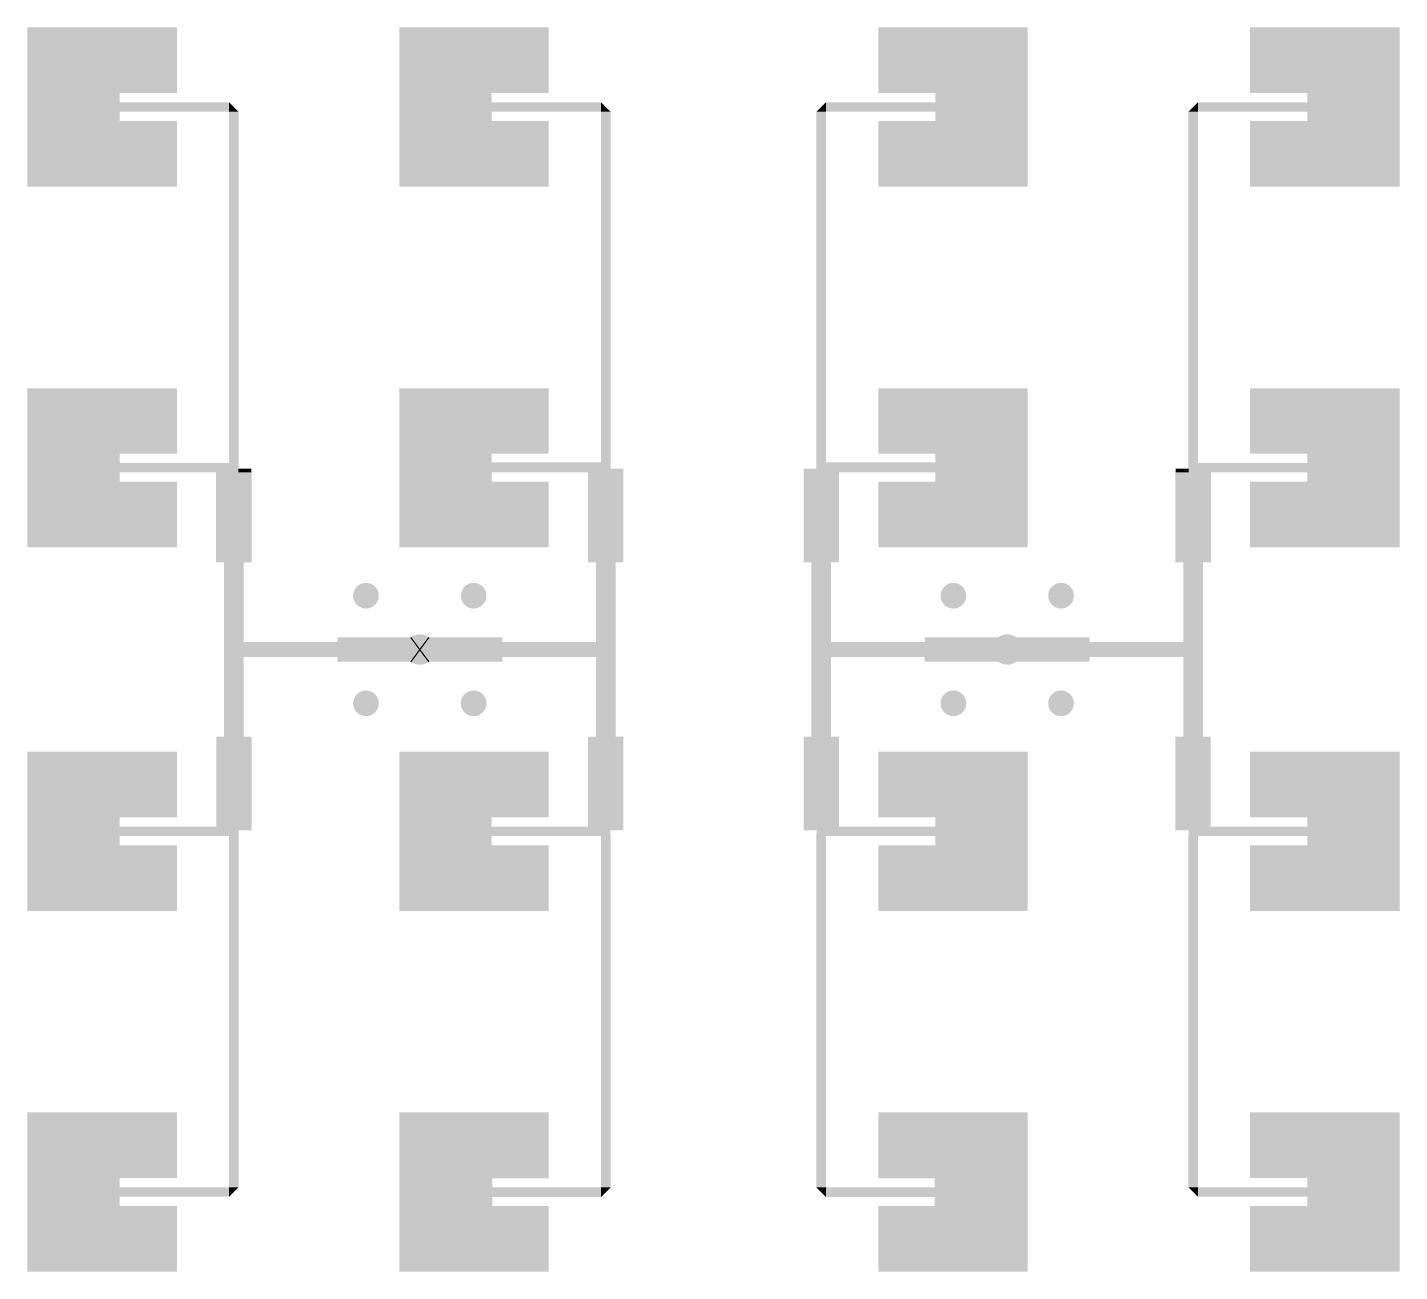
# Model space of a CAD drawing. Header units: millimetres. Extents: x 15.9 to 45.2, y 56.5 to 83.1.
import ezdxf

# ---------------------------------------------------------------- set-up
doc = ezdxf.new("R2010")
doc.units = ezdxf.units.MM
doc.header["$MEASUREMENT"] = 0
doc.layers.get('0').update_dxf_attribs({"linetype": 'CONTINUOUS', "lineweight": 0})
doc.layers.add('DISTANCE2GO_V1V0_GBL', color=40, linetype='CONTINUOUS', lineweight=0)

# ---------------------------------------------------------------- blocks, each defined once
blk = doc.blocks.new('ROUND_372')
h = blk.add_hatch(color=256)
edge = h.paths.add_edge_path(flags=0)
edge.add_arc((0, 0), 0.275, 0, 360)
blk = doc.blocks.new('ROUND_373')
h = blk.add_hatch(color=256)
edge = h.paths.add_edge_path(flags=0)
edge.add_arc((0, 0), 0.325, 0, 360)
blk = doc.blocks.new('RECTANGLE_376')
blk.add_solid([(1.596, 0.7), (1.596, -0.7), (-1.596, 0.7), (-1.596, -0.7)])
blk = doc.blocks.new('RECTANGLE_377')
blk.add_solid([(0.9864, 0.3556), (0.9864, -0.3556), (-0.9864, 0.3556), (-0.9864, -0.3556)])
blk = doc.blocks.new('RECTANGLE_378')
blk.add_solid([(1.1998, 0.1), (1.1998, -0.1), (-1.1998, 0.1), (-1.1998, -0.1)])
blk = doc.blocks.new('RECTANGLE_379')
blk.add_solid([(0.1, 3.7788), (0.1, -3.7788), (-0.1, 3.7788), (-0.1, -3.7788)])
blk = doc.blocks.new('RECTANGLE_380')
blk.add_solid([(0.9864, 0.3), (0.9864, -0.3), (-0.9864, 0.3), (-0.9864, -0.3)])
blk = doc.blocks.new('RECTANGLE_381')
blk.add_solid([(1.2871, 0.1076), (1.2871, -0.1076), (-1.2871, 0.1076), (-1.2871, -0.1076)])
blk = doc.blocks.new('RECTANGLE_382')
blk.add_solid([(0.9864, 0.3076), (0.9864, -0.3076), (-0.9864, 0.3076), (-0.9864, -0.3076)])
blk = doc.blocks.new('RECTANGLE_383')
blk.add_solid([(1.1744, 0.1027), (1.1744, -0.1027), (-1.1744, 0.1027), (-1.1744, -0.1027)])
blk = doc.blocks.new('RECTANGLE_384')
blk.add_solid([(0.9934, 0.3556), (0.9934, -0.3556), (-0.9934, 0.3556), (-0.9934, -0.3556)])
blk = doc.blocks.new('RECTANGLE_385')
blk.add_solid([(1.596, 0.7027), (1.596, -0.7027), (-1.596, 0.7027), (-1.596, -0.7027)])
blk = doc.blocks.new('RECTANGLE_386')
blk.add_solid([(1.2744, 0.1), (1.2744, -0.1), (-1.2744, 0.1), (-1.2744, -0.1)])
blk = doc.blocks.new('RECTANGLE_387')
blk.add_solid([(0.3775, 1), (0.3775, -1), (-0.3775, 1), (-0.3775, -1)])
blk = doc.blocks.new('RECTANGLE_388')
blk.add_solid([(0.2113, 1.8796), (0.2113, -1.8796), (-0.2113, 1.8796), (-0.2113, -1.8796)])
blk = doc.blocks.new('RECTANGLE_389')
blk.add_solid([(1.0287, 0.1575), (1.0287, -0.1575), (-1.0287, 0.1575), (-1.0287, -0.1575)])
blk = doc.blocks.new('RECTANGLE_390')
blk.add_solid([(0.9864, 0.3302), (0.9864, -0.3302), (-0.9864, 0.3302), (-0.9864, -0.3302)])
blk = doc.blocks.new('RECTANGLE_391')
blk.add_solid([(1.1754, 0.1), (1.1754, -0.1), (-1.1754, 0.1), (-1.1754, -0.1)])
blk = doc.blocks.new('RECTANGLE_392')
blk.add_solid([(0.1, 3.8677), (0.1, -3.8677), (-0.1, 3.8677), (-0.1, -3.8677)])
blk = doc.blocks.new('RECTANGLE_393')
blk.add_solid([(0.9864, 0.3175), (0.9864, -0.3175), (-0.9864, 0.3175), (-0.9864, -0.3175)])
blk = doc.blocks.new('RECTANGLE_394')
blk.add_solid([(0.139, 0.04), (0.139, -0.04), (-0.139, 0.04), (-0.139, -0.04)])
blk = doc.blocks.new('RECTANGLE_395')
blk.add_solid([(1.2754, 0.1), (1.2754, -0.1), (-1.2754, 0.1), (-1.2754, -0.1)])
blk = doc.blocks.new('RECTANGLE_396')
blk.add_solid([(0.7839, 0.26), (0.7839, -0.26), (-0.7839, 0.26), (-0.7839, -0.26)])
blk = doc.blocks.new('RECTANGLE_397')
blk.add_solid([(1.0414, 0.1575), (1.0414, -0.1575), (-1.0414, 0.1575), (-1.0414, -0.1575)])
blk = doc.blocks.new('RECTANGLE_398')
blk.add_solid([(0.378, 0.973), (0.378, -0.973), (-0.378, 0.973), (-0.378, -0.973)])
blk = doc.blocks.new('RECTANGLE_399')
blk.add_solid([(0.2113, 1.9177), (0.2113, -1.9177), (-0.2113, 1.9177), (-0.2113, -1.9177)])
blk = doc.blocks.new('RECTANGLE_400')
blk.add_solid([(1.2881, 0.1), (1.2881, -0.1), (-1.2881, 0.1), (-1.2881, -0.1)])
blk = doc.blocks.new('RECTANGLE_401')
blk.add_solid([(0.1, 3.7661), (0.1, -3.7661), (-0.1, 3.7661), (-0.1, -3.7661)])
blk = doc.blocks.new('RECTANGLE_402')
blk.add_solid([(1.1881, 0.1), (1.1881, -0.1), (-1.1881, 0.1), (-1.1881, -0.1)])
blk = doc.blocks.new('RECTANGLE_403')
blk.add_solid([(0.9864, 0.381), (0.9864, -0.381), (-0.9864, 0.381), (-0.9864, -0.381)])
blk = doc.blocks.new('RECTANGLE_404')
blk.add_solid([(1, 0.1575), (1, -0.1575), (-1, 0.1575), (-1, -0.1575)])
blk = doc.blocks.new('RECTANGLE_405')
blk.add_solid([(1.012, 0.158), (1.012, -0.158), (-1.012, 0.158), (-1.012, -0.158)])
blk = doc.blocks.new('RECTANGLE_406')
blk.add_solid([(0.1, 3.755), (0.1, -3.755), (-0.1, 3.755), (-0.1, -3.755)])

msp = doc.modelspace()

# ---------------------------------------------------------------- linework, layer by layer
at = {"layer": 'DISTANCE2GO_V1V0_GBL', "linetype": 'Continuous'}
for p, q in [((24.043, 70.075), (24.433, 69.555)), ((24.433, 70.075), (24.043, 69.555))]:
    msp.add_line(p, q, dxfattribs=at)
at = {"layer": 'DISTANCE2GO_V1V0_GBL'}
for points in [[(20.164, 81.509), (20.164, 81.51), (20.164, 81.509), (20.164, 81.51)], [(20.164, 81.31), (20.164, 81.509), (20.364, 81.31), (20.164, 81.509)], [(28.112, 81.31), (28.112, 81.51), (28.312, 81.31), (28.112, 81.51)], [(32.713, 81.31), (32.913, 81.51), (32.913, 81.31), (32.913, 81.51)], [(40.661, 81.31), (40.861, 81.51), (40.861, 81.31), (40.861, 81.51)], [(20.164, 81.31), (20.164, 81.31), (20.164, 81.31), (20.364, 81.31)], [(28.112, 81.31), (28.112, 81.31), (28.112, 81.31), (28.312, 81.31)], [(20.164, 58.121), (20.164, 58.321), (20.164, 58.121), (20.364, 58.321)], [(20.164, 58.321), (20.164, 58.321), (20.364, 58.321), (20.164, 58.321)], [(28.112, 58.315), (28.112, 58.321), (28.312, 58.315), (28.312, 58.321)], [(28.112, 58.115), (28.112, 58.315), (28.112, 58.115), (28.312, 58.315)], [(32.713, 58.315), (32.713, 58.321), (32.913, 58.315), (32.913, 58.321)], [(32.913, 58.115), (32.713, 58.315), (32.913, 58.115), (32.913, 58.315)], [(40.861, 58.121), (40.661, 58.321), (40.861, 58.121), (40.861, 58.321)]]:
    msp.add_solid(points, dxfattribs=at)

# ---------------------------------------------------------------- block references
for name, p in [('RECTANGLE_376', (17.45, 82.41)), ('RECTANGLE_376', (25.398, 82.41)), ('RECTANGLE_376', (35.627, 82.41)), ('RECTANGLE_376', (43.575, 82.41)), ('RECTANGLE_390', (16.84, 81.398)), ('RECTANGLE_391', (18.988, 81.41)), ('RECTANGLE_377', (24.789, 81.398)), ('RECTANGLE_378', (26.912, 81.41)), ('RECTANGLE_378', (34.113, 81.41)), ('RECTANGLE_377', (36.236, 81.398)), ('RECTANGLE_391', (42.037, 81.41)), ('RECTANGLE_390', (44.185, 81.398)), ('RECTANGLE_392', (20.264, 77.442)), ('RECTANGLE_406', (28.212, 77.555)), ('RECTANGLE_379', (32.813, 77.531)), ('RECTANGLE_392', (40.761, 77.442)), ('RECTANGLE_376', (17.45, 80.41)), ('RECTANGLE_376', (25.398, 80.41)), ('RECTANGLE_376', (35.627, 80.41)), ('RECTANGLE_376', (43.575, 80.41)), ('RECTANGLE_376', (17.45, 74.7)), ('RECTANGLE_376', (25.398, 74.7)), ('RECTANGLE_376', (35.627, 74.7)), ('RECTANGLE_376', (43.575, 74.7)), ('RECTANGLE_393', (16.84, 73.714)), ('RECTANGLE_380', (24.789, 73.7)), ('RECTANGLE_380', (36.236, 73.7)), ('RECTANGLE_393', (44.185, 73.714)), ('RECTANGLE_395', (19.088, 73.7)), ('RECTANGLE_398', (20.264, 72.653)), ('RECTANGLE_394', (20.502, 73.64)), ('RECTANGLE_381', (27.025, 73.708)), ('RECTANGLE_387', (28.212, 72.68)), ('RECTANGLE_387', (32.813, 72.68)), ('RECTANGLE_381', (34, 73.708)), ('RECTANGLE_394', (40.523, 73.64)), ('RECTANGLE_398', (40.761, 72.653)), ('RECTANGLE_395', (41.937, 73.7)), ('RECTANGLE_376', (17.45, 72.7)), ('RECTANGLE_376', (25.398, 72.7)), ('RECTANGLE_376', (35.627, 72.7)), ('RECTANGLE_376', (43.575, 72.7)), ('RECTANGLE_399', (20.264, 69.777)), ('RECTANGLE_388', (28.212, 69.815)), ('RECTANGLE_388', (32.813, 69.815)), ('RECTANGLE_399', (40.761, 69.777)), ('ROUND_372', (23.087, 70.965)), ('ROUND_372', (25.387, 70.965)), ('ROUND_372', (35.638, 70.965)), ('ROUND_372', (37.938, 70.965)), ('RECTANGLE_396', (23.259, 69.815)), ('ROUND_373', (24.239, 69.815)), ('RECTANGLE_396', (25.217, 69.815)), ('RECTANGLE_396', (35.808, 69.815)), ('ROUND_373', (36.786, 69.815)), ('RECTANGLE_396', (37.766, 69.815)), ('RECTANGLE_404', (21.475, 69.815)), ('RECTANGLE_405', (27.012, 69.815)), ('RECTANGLE_389', (34.03, 69.815)), ('RECTANGLE_397', (39.58, 69.815)), ('ROUND_372', (23.087, 68.665)), ('ROUND_372', (25.387, 68.665)), ('ROUND_372', (35.638, 68.665)), ('ROUND_372', (37.938, 68.665)), ('RECTANGLE_387', (20.264, 66.95)), ('RECTANGLE_387', (28.212, 66.95)), ('RECTANGLE_387', (32.813, 66.95)), ('RECTANGLE_387', (40.761, 66.95)), ('RECTANGLE_376', (17.45, 66.93)), ('RECTANGLE_376', (25.398, 66.93)), ('RECTANGLE_376', (35.627, 66.93)), ('RECTANGLE_376', (43.575, 66.93)), ('RECTANGLE_380', (16.84, 65.93)), ('RECTANGLE_400', (19.076, 65.93)), ('RECTANGLE_382', (24.789, 65.923)), ('RECTANGLE_386', (27.037, 65.93)), ('RECTANGLE_386', (33.988, 65.93)), ('RECTANGLE_382', (36.236, 65.923)), ('RECTANGLE_400', (41.95, 65.93)), ('RECTANGLE_380', (44.185, 65.93)), ('RECTANGLE_401', (20.264, 62.087)), ('RECTANGLE_379', (28.212, 62.099)), ('RECTANGLE_379', (32.813, 62.099)), ('RECTANGLE_401', (40.761, 62.087)), ('RECTANGLE_376', (17.45, 64.93)), ('RECTANGLE_376', (25.398, 64.93)), ('RECTANGLE_376', (35.627, 64.93)), ('RECTANGLE_376', (43.575, 64.93)), ('RECTANGLE_376', (17.45, 59.221)), ('RECTANGLE_385', (25.398, 59.218)), ('RECTANGLE_385', (35.627, 59.218)), ('RECTANGLE_376', (43.575, 59.221)), ('RECTANGLE_403', (16.84, 58.207)), ('RECTANGLE_384', (24.796, 58.207)), ('RECTANGLE_384', (36.229, 58.207)), ('RECTANGLE_403', (44.185, 58.207)), ('RECTANGLE_402', (18.976, 58.221)), ('RECTANGLE_383', (26.937, 58.218)), ('RECTANGLE_383', (34.088, 58.218)), ('RECTANGLE_402', (42.05, 58.221)), ('RECTANGLE_376', (17.45, 57.221)), ('RECTANGLE_376', (25.398, 57.221)), ('RECTANGLE_376', (35.627, 57.221)), ('RECTANGLE_376', (43.575, 57.221))]:
    msp.add_blockref(name, p, dxfattribs=at)

doc.saveas('drawing.dxf')
